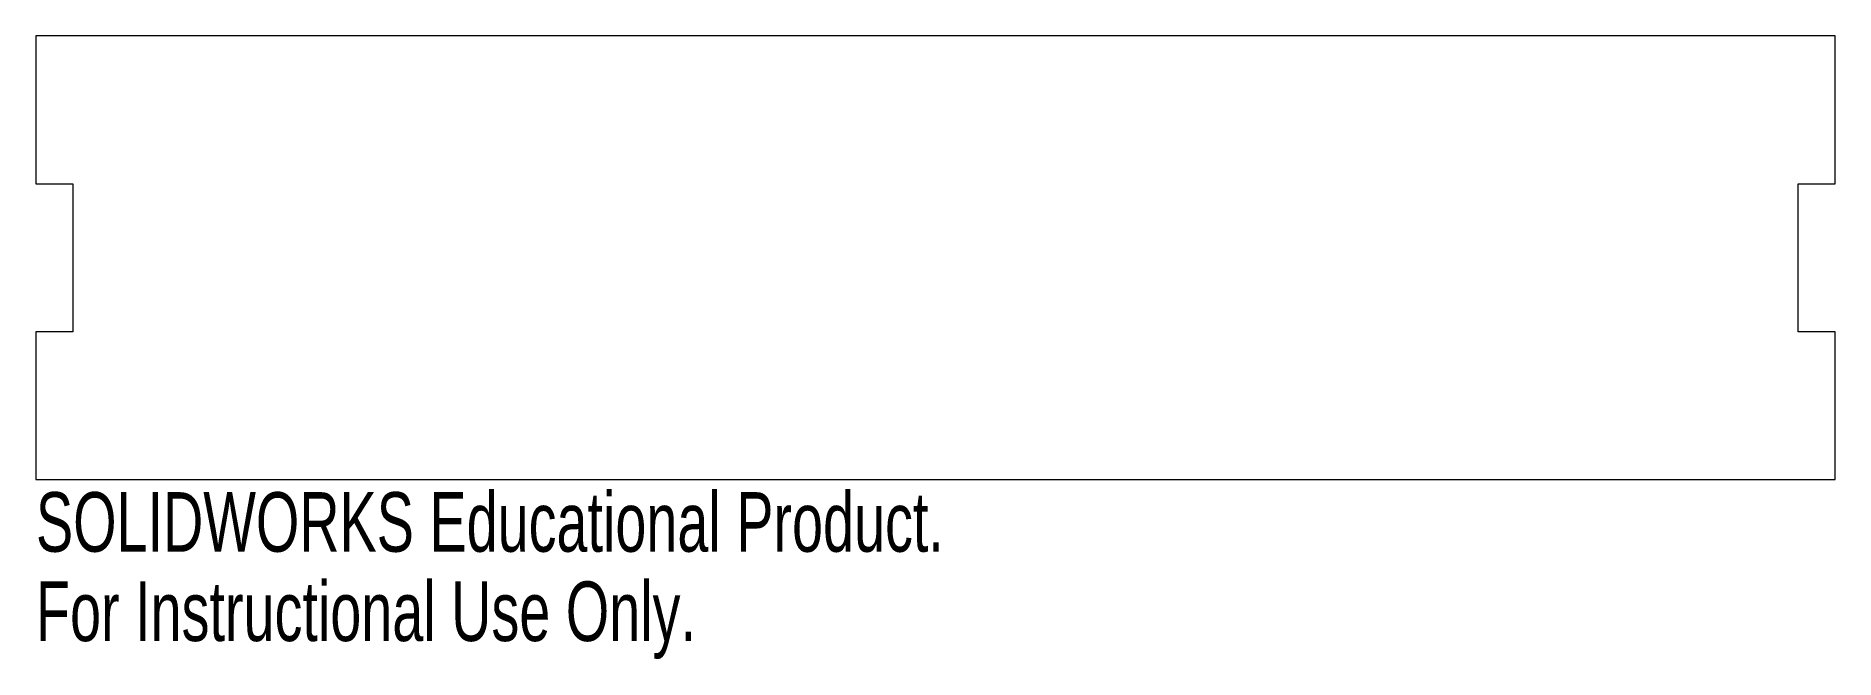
# Model space of a CAD drawing. Header units: millimetres. Extents: x 0 to 146, y -15 to 36.
import ezdxf

# ---------------------------------------------------------------- set-up
doc = ezdxf.new("R2010")
doc.units = ezdxf.units.MM
doc.styles.add('SLDTEXTSTYLE0', font='TXT', dxfattribs={"width": 0.7})

msp = doc.modelspace()

# ---------------------------------------------------------------- linework, layer by layer
at = {"color": 7, "linetype": 'Continuous', "lineweight": 15}
for p, q in [((0, 36), (0, 24)), ((146, 36), (0, 36)), ((146, 24), (146, 36)), ((0, 24), (3, 24)), ((3, 24), (3, 12)), ((143, 24), (146, 24)), ((143, 12), (143, 24)), ((3, 12), (0, 12)), ((0, 12), (0, 0)), ((146, 12), (143, 12)), ((146, 0), (146, 12)), ((0, 0), (146, 0))]:
    msp.add_line(p, q, dxfattribs=at)

# ---------------------------------------------------------------- texts
at = {"color": 7, "linetype": 'Continuous', "char_height": 4.8336, "attachment_point": 1, "style": 'SLDTEXTSTYLE0'}
for s, insert in [('SOLIDWORKS Educational Product.', (0, -1.02)), ('For Instructional Use Only.', (0, -8.27))]:
    msp.add_mtext(s, dxfattribs=dict(at, insert=insert))

doc.saveas('drawing.dxf')
